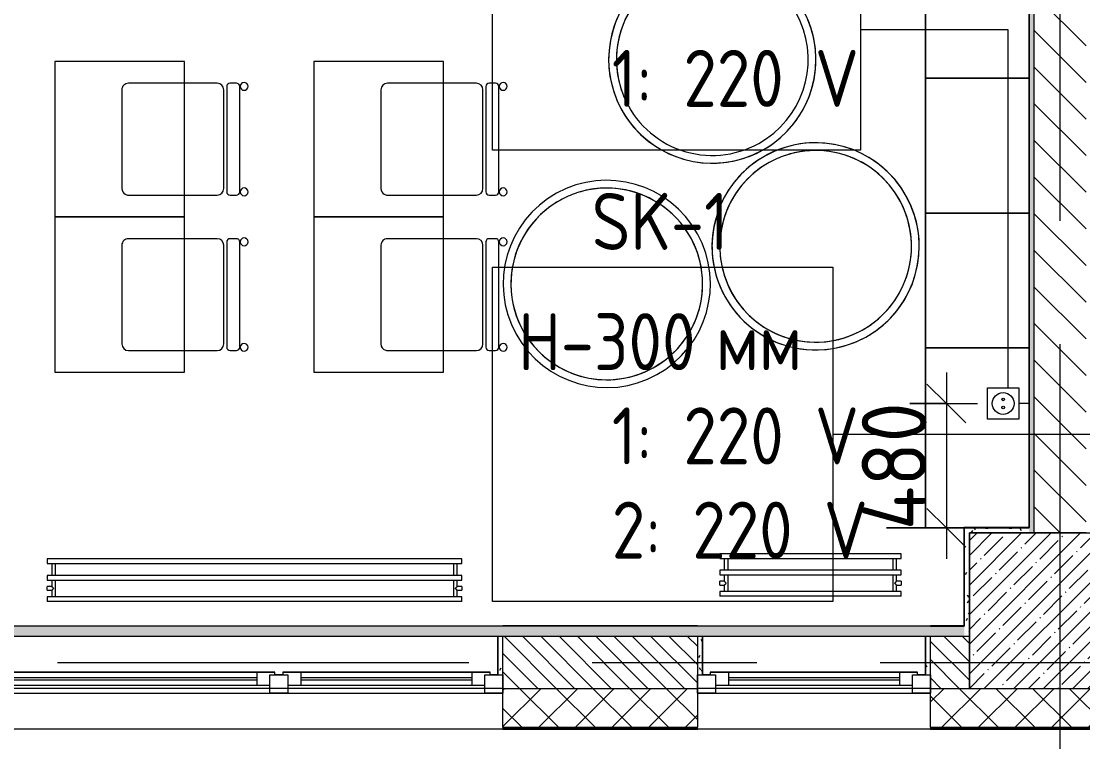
# Model space of a CAD drawing. Header units: millimetres. Extents: x -5714 to 188114, y -8553 to 29000.
# Drawn here: x 8500 to 12597, y -306 to 2475 of the extents above; entities that cross this region are included whole.
import ezdxf

# ---------------------------------------------------------------- set-up
doc = ezdxf.new("R2010")
doc.units = ezdxf.units.MM
doc.linetypes.add('Осевая', pattern=[3175, 635, -476.25, 1587.5, -476.25])
for name, color, linetype, lineweight in [('A-ANNO-DIMS', 7, 'Continuous', 9), ('A-ANNO-DIMS-100', 7, 'Continuous', 9), ('A-DETL-GENF', 7, 'Continuous', 9), ('A-GLAZ', 7, 'Continuous', 9), ('A-GLAZ-1', 7, 'Continuous', 13), ('A-WALL', 7, 'Continuous', 9), ('E-ELEC-FIXT-IDEN', 7, 'Continuous', 9), ('I-WALL', 7, 'Continuous', 9), ('M-EQPM', 7, 'Continuous', 9), ('S-COLS', 7, 'Continuous', 9), ('Оси', 7, 'Continuous', 9), ('Оси-2', 7, 'Осевая', 9), ('Электрические приборы', 7, 'Continuous', 9)]:
    doc.layers.add(name, color=color, linetype=linetype, lineweight=lineweight)
for name, color, linetype, lineweight, true_color in [('A-WALL-1', 7, 'Continuous', 9, 0x3c3c3c), ('A-WALL-FNSH-1', 7, 'Continuous', 9, 0x3c3c3c), ('I-FURN-1', 7, 'Continuous', 9, 0xf0f0f0), ('Оси розеток', 7, 'Continuous', 9, 0xff1e23)]:
    doc.layers.add(name, color=color, linetype=linetype, lineweight=lineweight, true_color=true_color)
doc.styles.add('GOST Common_1', font='GOST_Common.ttf', dxfattribs={"width": 0.9, "height": 220})
doc.styles.add('ISOCPEUR', font='isocpeur.ttf', dxfattribs={"width": 0.9, "height": 250})
doc.dimstyles.new('ISO-2_5_0_9К_БОЛЬШОЙ_1', dxfattribs={"dimscale": 304.8, "dimtxt": 248.995294, "dimasz": 0.492126, "dimexe": 0.393701, "dimexo": 0.984252, "dimgap": 0, "dimtad": 1, "dimdec": 0, "dimrnd": 10, "dimzin": 0, "dimdsep": 46, "dimtxsty": 'ISOCPEUR', "dimblk1": 'OBLIQUE', "dimblk2": 'OBLIQUE', "dimsah": 1, "dimcen": 0.09, "dimdle": 0.393701, "dimazin": 0, "dimtfac": 1, "dimtdec": 4, "dimtix": 1, "dimtmove": 0, "dimatfit": 3, "dimfxl": 1, "dimtvp": 1, "dimtolj": 1, "dimtzin": 0, "dimarcsym": 2})
pattern_1 = [(0, (0, 0), (121.92, 30.48), [10.058, -81.382, 10.058, -81.382, -487.68]), (0, (0, 0), (121.92, 30.48), [-182.88, 10.058, -172.822, 10.058, -81.382, -213.36]), (0, (0, 0), (121.92, 30.48), [-457.2, 10.058, -50.902, 10.058, -142.342]), (120, (45.72, 15.24), (-87.356454, 90.34582), [10.058, -81.382, 10.058, -81.382, -487.68]), (120, (45.72, 15.24), (-87.356454, 90.34582), [-182.88, 10.058, -172.822, 10.058, -81.382, -213.36]), (120, (45.72, 15.24), (-87.356454, 90.34582), [-457.2, 10.058, -50.902, 10.058, -142.342]), (240, (60.96, 76.2), (-34.563546, -120.82582), [10.058, -81.382, 10.058, -81.382, -487.68]), (240, (60.96, 76.2), (-34.563546, -120.82582), [-182.88, 10.058, -172.822, 10.058, -81.382, -213.36]), (240, (60.96, 76.2), (-34.563546, -120.82582), [-457.2, 10.058, -50.902, 10.058, -142.342])]

# ---------------------------------------------------------------- blocks, each defined once
blk = doc.blocks.new('120_Окно_СКБ_2Ст - 120_Окно_СКБ_2Ст 2100х2500 _мал створка СЛЕВА_-22446485-План размещения напольных электротехнических лючков и розеток 3 этажа в осях 1-12')
at = {"layer": 'A-GLAZ'}
for p, q in [((1050, -57), (-1050, -57)), ((-930, -107), (-270, -107)), ((-270, -117), (-930, -117)), ((-100, -107), (930, -107)), ((930, -117), (-100, -117)), ((-1030, -127), (-1000, -127)), ((-200, -127), (-170, -127)), ((1000, -127), (1030, -127))]:
    blk.add_line(p, q, dxfattribs=at)
at = {"layer": 'A-GLAZ-1'}
for p, q in [((-1050, -127), (-1050, -57)), ((-1050, -57), (-980, -57)), ((-980, -57), (-980, -127)), ((-220, -127), (-220, -57)), ((-220, -57), (-150, -57)), ((-150, -57), (-150, -127)), ((980, -127), (980, -57)), ((980, -57), (1050, -57)), ((1050, -57), (1050, -127)), ((-220, -87), (-980, -87)), ((-980, -87), (-980, -127)), ((-930, -137), (-930, -87)), ((-270, -137), (-270, -87)), ((-220, -127), (-220, -87)), ((980, -87), (-150, -87)), ((-150, -87), (-150, -127)), ((-100, -137), (-100, -87)), ((930, -137), (930, -87)), ((980, -127), (980, -87)), ((-980, -127), (-1050, -127)), ((-980, -127), (-1000, -127)), ((-1000, -127), (-1000, -137)), ((-1000, -137), (-200, -137)), ((-200, -137), (-1000, -137)), ((-150, -127), (-220, -127)), ((-200, -127), (-220, -127)), ((-200, -137), (-200, -127)), ((-150, -127), (-170, -127)), ((-170, -127), (-170, -137)), ((-170, -137), (1000, -137)), ((1000, -137), (-170, -137)), ((1050, -127), (980, -127)), ((1000, -127), (980, -127)), ((1000, -137), (1000, -127))]:
    blk.add_line(p, q, dxfattribs=at)
blk = doc.blocks.new('120_Окно_СКБ_1Ст - 120_Окно_СКБ_1Ст 900х2500_h_-22445987-План размещения напольных электротехнических лючков и розеток 3 этажа в осях 1-12')
at = {"layer": 'A-GLAZ'}
for p, q in [((450, -57), (-450, -57)), ((-330, -107), (330, -107)), ((330, -117), (-330, -117)), ((-430, -127), (-400, -127)), ((400, -127), (430, -127))]:
    blk.add_line(p, q, dxfattribs=at)
at = {"layer": 'A-GLAZ-1'}
for p, q in [((-450, -127), (-450, -57)), ((-450, -57), (-380, -57)), ((-380, -57), (-380, -127)), ((380, -127), (380, -57)), ((380, -57), (450, -57)), ((450, -57), (450, -127)), ((380, -87), (-380, -87)), ((-380, -87), (-380, -127)), ((-330, -137), (-330, -87)), ((330, -137), (330, -87)), ((380, -127), (380, -87)), ((-380, -127), (-450, -127)), ((-380, -127), (-400, -127)), ((-400, -127), (-400, -137)), ((-400, -137), (400, -137)), ((400, -137), (-400, -137)), ((450, -127), (380, -127)), ((400, -127), (380, -127)), ((400, -137), (400, -127))]:
    blk.add_line(p, q, dxfattribs=at)
blk = doc.blocks.new('ПУФ - 1_53-25461890-План размещения напольных электротехнических лючков и розеток 3 этажа в осях 1-12')
at = {"layer": 'I-FURN-1'}
for radius, start, end in [(400, 0, 180), (370, 83.8707, 180), (370, 83.8707, 180), (400, 0, 150), (370, 63.5294, 83.8281), (370, 0, 83.8281), (370, 0, 63.5294), (400, 150, 180), (400, 180, 360), (400, 180, 230), (370, 180, 349.4118), (370, 180, 349.4118), (400, 230, 0), (370, 349.5929, 0), (370, 349.5929, 360)]:
    blk.add_arc((0, 0), radius, start, end, dxfattribs=at)
blk = doc.blocks.new('Стол базовый прямоугольный - 1_7а-25476368-План размещения напольных электротехнических лючков и розеток 3 этажа в осях 1-12')
at = {"layer": 'I-FURN-1'}
for p, q in [((250, 300), (-250, 300)), ((-250, 300), (-250, -300)), ((250, -300), (250, 300)), ((-250, -300), (250, -300))]:
    blk.add_line(p, q, dxfattribs=at)
blk = doc.blocks.new('Стул Breuer - 1_9а-V48-План размещения напольных электротехнических лючков и розеток 3 этажа в осях 1-12')
at = {"layer": 'I-FURN-1'}
for p, q in [((-215.9, 215.9), (-215.9, 0)), ((190.5, 241.3), (-190.5, 241.3)), ((215.9, 0), (215.9, 215.9)), ((-215.9, 0), (-215.9, -127)), ((215.9, -127), (215.9, 0)), ((203.2, -163.5), (-203.2, -163.5)), ((-190.5, -152.4), (190.5, -152.4)), ((-215.9, -176.2), (-215.9, -200.8)), ((215.9, -200.8), (215.9, -176.2)), ((-203.2, -213.5), (203.2, -213.5))]:
    blk.add_line(p, q, dxfattribs=at)
for centre, radius, start, end in [((-190.5, 215.9), 25.4, 150, 180), ((-190.5, 215.9), 25.4, 90, 150), ((190.5, 215.9), 25.4, 0, 90), ((-190.5, -127), 25.4, 180, 270), ((-203.2, -176.2), 12.7, 90, 180), ((190.5, -127), 25.4, 270, 360), ((203.2, -176.2), 12.7, 360, 90), ((-203.2, -200.8), 12.7, 180, 270), ((203.2, -200.8), 12.7, 270, 360), ((-203.5, -230.6), 15.1, 360, 180), ((-203.5, -230.6), 15.1, 180, 360), ((203.7, -230.6), 15.1, 360, 180), ((203.7, -230.6), 15.1, 180, 360)]:
    blk.add_arc(centre, radius, start, end, dxfattribs=at)
blk = doc.blocks.new('Стул Breuer - 1_9а-25403171-План размещения напольных электротехнических лючков и розеток 3 этажа в осях 1-12')
at = {"layer": 'I-FURN-1'}
for p, q in [((-215.9, 215.9), (-215.9, 0)), ((190.5, 241.3), (-190.5, 241.3)), ((215.9, 0), (215.9, 215.9)), ((-215.9, 0), (-215.9, -127)), ((215.9, -127), (215.9, 0)), ((203.2, -163.5), (-203.2, -163.5)), ((-190.5, -152.4), (190.5, -152.4)), ((-215.9, -176.2), (-215.9, -200.8)), ((215.9, -200.8), (215.9, -176.2)), ((-203.2, -213.5), (203.2, -213.5))]:
    blk.add_line(p, q, dxfattribs=at)
for centre, radius, start, end in [((-190.5, 215.9), 25.4, 90, 180), ((190.5, 215.9), 25.4, 0, 90), ((-190.5, -127), 25.4, 180, 270), ((-203.2, -176.2), 12.7, 90, 180), ((190.5, -127), 25.4, 270, 360), ((203.2, -176.2), 12.7, 360, 90), ((-203.2, -200.8), 12.7, 180, 270), ((203.2, -200.8), 12.7, 270, 360), ((-203.5, -230.6), 15.1, 360, 180), ((-203.5, -230.6), 15.1, 180, 360), ((203.7, -230.6), 15.1, 360, 180), ((203.7, -230.6), 15.1, 180, 360)]:
    blk.add_arc(centre, radius, start, end, dxfattribs=at)
blk = doc.blocks.new('Стул Breuer - 1_9а-V51-План размещения напольных электротехнических лючков и розеток 3 этажа в осях 1-12')
at = {"layer": 'I-FURN-1'}
for p, q in [((-215.9, 215.9), (-215.9, 0)), ((190.5, 241.3), (-190.5, 241.3)), ((215.9, 0), (215.9, 215.9)), ((-215.9, 0), (-215.9, -127)), ((215.9, -127), (215.9, 0)), ((203.2, -163.5), (-203.2, -163.5)), ((-190.5, -152.4), (190.5, -152.4)), ((-215.9, -176.2), (-215.9, -200.8)), ((215.9, -200.8), (215.9, -176.2)), ((-203.2, -213.5), (203.2, -213.5))]:
    blk.add_line(p, q, dxfattribs=at)
for centre, radius, start, end in [((-190.5, 215.9), 25.4, 165, 180), ((-190.5, 215.9), 25.4, 150, 165), ((-190.5, 215.9), 25.4, 90, 150), ((190.5, 215.9), 25.4, 0, 90), ((-190.5, -127), 25.4, 180, 270), ((-203.2, -176.2), 12.7, 90, 180), ((190.5, -127), 25.4, 270, 360), ((203.2, -176.2), 12.7, 360, 90), ((-203.2, -200.8), 12.7, 180, 270), ((203.2, -200.8), 12.7, 270, 360), ((-203.5, -230.6), 15.1, 360, 180), ((-203.5, -230.6), 15.1, 180, 360), ((203.7, -230.6), 15.1, 360, 180), ((203.7, -230.6), 15.1, 180, 360)]:
    blk.add_arc(centre, radius, start, end, dxfattribs=at)
blk = doc.blocks.new('Стул Breuer - 1_9а-V50-План размещения напольных электротехнических лючков и розеток 3 этажа в осях 1-12')
at = {"layer": 'I-FURN-1'}
for p, q in [((-215.9, 215.9), (-215.9, 0)), ((190.5, 241.3), (-190.5, 241.3)), ((215.9, 0), (215.9, 215.9)), ((-215.9, 0), (-215.9, -127)), ((215.9, -127), (215.9, 0)), ((203.2, -163.5), (-203.2, -163.5)), ((-190.5, -152.4), (190.5, -152.4)), ((-215.9, -176.2), (-215.9, -200.8)), ((215.9, -200.8), (215.9, -176.2)), ((-203.2, -213.5), (203.2, -213.5))]:
    blk.add_line(p, q, dxfattribs=at)
for centre, radius, start, end in [((-190.5, 215.9), 25.4, 165, 180), ((-190.5, 215.9), 25.4, 90, 165), ((190.5, 215.9), 25.4, 0, 90), ((-190.5, -127), 25.4, 180, 270), ((-203.2, -176.2), 12.7, 90, 180), ((190.5, -127), 25.4, 270, 360), ((203.2, -176.2), 12.7, 360, 90), ((-203.2, -200.8), 12.7, 180, 270), ((203.2, -200.8), 12.7, 270, 360), ((-203.5, -230.6), 15.1, 360, 180), ((-203.5, -230.6), 15.1, 180, 360), ((203.7, -230.6), 15.1, 360, 180), ((203.7, -230.6), 15.1, 180, 360)]:
    blk.add_arc(centre, radius, start, end, dxfattribs=at)
blk = doc.blocks.new('ПУФ - 1_53-V53-План размещения напольных электротехнических лючков и розеток 3 этажа в осях 1-12')
at = {"layer": 'I-FURN-1'}
for radius, start, end in [(400, 0, 180), (400, 70, 180), (370, 84.7059, 180), (370, 0, 180), (400, 30, 70), (370, 0, 84.7059), (400, 0, 30), (400, 180, 360), (400, 180, 190), (370, 180, 211.7647), (370, 180, 349.4118), (370, 349.5929, 0), (400, 350, 0), (370, 349.5929, 360), (400, 190, 350), (370, 254.1176, 349.4118), (370, 211.7647, 254.1176)]:
    blk.add_arc((0, 0), radius, start, end, dxfattribs=at)
blk = doc.blocks.new('ПУФ - 1_53-V54-План размещения напольных электротехнических лючков и розеток 3 этажа в осях 1-12')
at = {"layer": 'I-FURN-1'}
for radius, start, end in [(400, 0, 180), (400, 0, 180), (370, 21.1765, 180), (370, 0, 116.4706), (370, 116.4706, 158.8235), (370, 158.8235, 180), (370, 0, 21.1765), (400, 180, 360), (400, 180, 0), (370, 180, 222.3529), (370, 180, 254.1176), (370, 349.5929, 0), (370, 349.5929, 360), (370, 254.1176, 349.4118), (370, 338.8235, 349.4118), (370, 222.3529, 338.8235)]:
    blk.add_arc((0, 0), radius, start, end, dxfattribs=at)
blk = doc.blocks.new('Блок Розеток и Выключателей - Блок Розеток и Выключателей_SK1-27362739-План размещения напольных электротехнических лючков и розеток 3 этажа в осях 1-12')
at = {"layer": 'A-DETL-GENF'}
for p, q in [((-60, -40), (60, -40)), ((-60, -160), (-60, -40)), ((60, -40), (60, -160)), ((60, -160), (-60, -160))]:
    blk.add_line(p, q, dxfattribs=at)
for centre, radius in [((0, -100), 42), ((-15.6, -100), 4.8), ((15.6, -100), 4.8)]:
    blk.add_circle(centre, radius, dxfattribs=at)
at = {"layer": 'Оси розеток'}
blk.add_line((0, 0), (0, -40), dxfattribs=at)
blk = doc.blocks.new('radiator_prado_classic_z_tip_30_po exemplyaru - Classic Z Тип 30-500-30677899-План размещения напольных электротехнических лючков и розеток 3 этажа в осях 1-12')
at = {"layer": 'M-EQPM'}
for p, q in [((0, 228), (0, 210)), ((1600, 228), (0, 228)), ((0, 210), (1600, 210)), ((17.5, 210), (17.5, 164)), ((32.5, 164), (32.5, 210)), ((1567.5, 210), (1567.5, 164)), ((1582.5, 164), (1582.5, 210)), ((1600, 210), (1600, 228)), ((1600, 164), (0, 164)), ((0, 164), (0, 146)), ((1600, 146), (1600, 164)), ((0, 146), (1600, 146)), ((17.5, 146), (17.5, 121.5)), ((32.5, 82), (32.5, 146)), ((1567.5, 146), (1567.5, 82)), ((1582.5, 121.5), (1582.5, 146)), ((17.5, 121.5), (0, 121.5)), ((17.5, 121.5), (0, 121.5)), ((0, 121.5), (0, 121.2)), ((0, 106.5), (0, 121.5)), ((0, 121.2), (0, 121.2)), ((0, 106.8), (0, 106.5)), ((0, 106.8), (0, 106.8)), ((0, 106.5), (17.5, 106.5)), ((0, 106.5), (17.5, 106.5)), ((1600, 82), (0, 82)), ((0, 82), (0, 64)), ((17.5, 106.5), (17.5, 82)), ((1600, 121.5), (1582.5, 121.5)), ((1600, 121.5), (1582.5, 121.5)), ((1582.5, 82), (1582.5, 106.5)), ((1582.5, 106.5), (1600, 106.5)), ((1582.5, 106.5), (1600, 106.5)), ((1600, 121.5), (1600, 106.5)), ((1600, 121.2), (1600, 121.5)), ((1600, 121.5), (1600, 121.2)), ((1600, 121.2), (1600, 121.5)), ((1600, 106.5), (1600, 106.8)), ((1600, 106.8), (1600, 106.5)), ((1600, 106.5), (1600, 106.8)), ((1600, 64), (1600, 82)), ((1600, 64), (0, 64))]:
    blk.add_line(p, q, dxfattribs=at)
for points, knots in [([(25, 114), (24.5, 114.5), (23.6, 115.4), (22.4, 116.6), (21.6, 117.4), (21.1, 117.9), (20.8, 118.2), (20.5, 118.5), (20.2, 118.8), (19.8, 119.1), (19.6, 119.4), (19.3, 119.7), (19, 120), (18.7, 120.3), (18.5, 120.5), (18.3, 120.7), (18.1, 120.9), (17.9, 121.1), (17.8, 121.2), (17.7, 121.3), (17.5, 121.5), (17.5, 121.5), (17.5, 121.5)], [0, 0, 0, 0, 0.142857, 0.285714, 0.357143, 0.392857, 0.428571, 0.464286, 0.5, 0.535714, 0.571429, 0.607143, 0.642857, 0.678571, 0.714286, 0.75, 0.785714, 0.821429, 0.857143, 0.892857, 0.928571, 1, 1, 1, 1]), ([(17.5, 106.5), (17.5, 106.5), (17.5, 106.5), (17.7, 106.7), (17.8, 106.8), (17.9, 106.9), (18.1, 107.1), (18.3, 107.3), (18.5, 107.5), (18.7, 107.7), (19, 108), (19.3, 108.3), (19.6, 108.6), (19.8, 108.9), (20.3, 109.3), (20.7, 109.7), (21.1, 110.1), (21.6, 110.6), (22.4, 111.4), (23.6, 112.6), (24.5, 113.5), (25, 114)], [0, 0, 0, 0, 0.071429, 0.107143, 0.142857, 0.178571, 0.214286, 0.25, 0.285714, 0.321429, 0.357143, 0.392857, 0.428571, 0.464286, 0.5, 0.571429, 0.607143, 0.642857, 0.714286, 0.857143, 1, 1, 1, 1]), ([(1575, 114), (1575.5, 114.5), (1576.4, 115.4), (1577.6, 116.6), (1578.4, 117.4), (1578.9, 117.9), (1579.2, 118.2), (1579.5, 118.5), (1579.8, 118.8), (1580.1, 119.2), (1580.4, 119.4), (1580.7, 119.7), (1581, 120), (1581.3, 120.3), (1581.5, 120.5), (1581.7, 120.7), (1581.9, 120.9), (1582.1, 121.1), (1582.2, 121.2), (1582.3, 121.3), (1582.5, 121.5), (1582.5, 121.5), (1582.5, 121.5)], [0, 0, 0, 0, 0.142857, 0.285714, 0.357143, 0.392857, 0.428571, 0.464286, 0.5, 0.535714, 0.571429, 0.607143, 0.642857, 0.678571, 0.714286, 0.75, 0.785714, 0.821429, 0.857143, 0.892857, 0.928571, 1, 1, 1, 1]), ([(1582.5, 106.5), (1582.5, 106.5), (1582.5, 106.5), (1582.3, 106.7), (1582.2, 106.8), (1582.1, 106.9), (1581.9, 107.1), (1581.7, 107.3), (1581.5, 107.5), (1581.3, 107.7), (1581, 108), (1580.7, 108.3), (1580.4, 108.6), (1580.1, 108.8), (1579.7, 109.3), (1579.3, 109.7), (1578.9, 110.1), (1578.4, 110.6), (1577.6, 111.4), (1576.4, 112.6), (1575.5, 113.5), (1575, 114)], [0, 0, 0, 0, 0.071429, 0.107143, 0.142857, 0.178571, 0.214286, 0.25, 0.285714, 0.321429, 0.357143, 0.392857, 0.428571, 0.464286, 0.5, 0.571429, 0.607143, 0.642857, 0.714286, 0.857143, 1, 1, 1, 1])]:
    blk.add_open_spline(points, degree=3, knots=knots, dxfattribs=at)
blk = doc.blocks.new('radiator_prado_classic_z_tip_30_po exemplyaru - Classic Z Тип 30-500-30677900-План размещения напольных электротехнических лючков и розеток 3 этажа в осях 1-12')
at = {"layer": 'M-EQPM'}
for p, q in [((0, 228), (0, 210)), ((700, 228), (0, 228)), ((0, 210), (700, 210)), ((17.5, 210), (17.5, 164)), ((32.5, 164), (32.5, 210)), ((667.5, 210), (667.5, 164)), ((682.5, 164), (682.5, 210)), ((700, 210), (700, 228)), ((700, 164), (0, 164)), ((0, 164), (0, 146)), ((700, 146), (700, 164)), ((0, 146), (700, 146)), ((17.5, 146), (17.5, 121.5)), ((32.5, 82), (32.5, 146)), ((667.5, 146), (667.5, 82)), ((682.5, 121.5), (682.5, 146)), ((17.5, 121.5), (0, 121.5)), ((17.5, 121.5), (0, 121.5)), ((0, 121.5), (0, 121.2)), ((0, 106.5), (0, 121.5)), ((0, 121.2), (0, 121.2)), ((0, 106.8), (0, 106.5)), ((0, 106.8), (0, 106.8)), ((0, 106.5), (17.5, 106.5)), ((0, 106.5), (17.5, 106.5)), ((700, 82), (0, 82)), ((0, 82), (0, 64)), ((17.5, 106.5), (17.5, 82)), ((700, 121.5), (682.5, 121.5)), ((700, 121.5), (682.5, 121.5)), ((682.5, 82), (682.5, 106.5)), ((682.5, 106.5), (700, 106.5)), ((682.5, 106.5), (700, 106.5)), ((700, 121.5), (700, 106.5)), ((700, 121.2), (700, 121.5)), ((700, 121.5), (700, 121.2)), ((700, 121.2), (700, 121.5)), ((700, 106.5), (700, 106.8)), ((700, 106.8), (700, 106.5)), ((700, 106.5), (700, 106.8)), ((700, 64), (700, 82)), ((700, 64), (0, 64))]:
    blk.add_line(p, q, dxfattribs=at)
for points, knots in [([(25, 114), (24.5, 114.5), (23.6, 115.4), (22.4, 116.6), (21.6, 117.4), (21.1, 117.9), (20.8, 118.2), (20.5, 118.5), (20.2, 118.8), (19.8, 119.1), (19.6, 119.4), (19.3, 119.7), (19, 120), (18.7, 120.3), (18.5, 120.5), (18.3, 120.7), (18.1, 120.9), (17.9, 121.1), (17.8, 121.2), (17.7, 121.3), (17.5, 121.5), (17.5, 121.5), (17.5, 121.5)], [0, 0, 0, 0, 0.142857, 0.285714, 0.357143, 0.392857, 0.428571, 0.464286, 0.5, 0.535714, 0.571429, 0.607143, 0.642857, 0.678571, 0.714286, 0.75, 0.785714, 0.821429, 0.857143, 0.892857, 0.928571, 1, 1, 1, 1]), ([(17.5, 106.5), (17.5, 106.5), (17.5, 106.5), (17.7, 106.7), (17.8, 106.8), (17.9, 106.9), (18.1, 107.1), (18.3, 107.3), (18.5, 107.5), (18.7, 107.7), (19, 108), (19.3, 108.3), (19.6, 108.6), (19.8, 108.9), (20.3, 109.3), (20.7, 109.7), (21.1, 110.1), (21.6, 110.6), (22.4, 111.4), (23.6, 112.6), (24.5, 113.5), (25, 114)], [0, 0, 0, 0, 0.071429, 0.107143, 0.142857, 0.178571, 0.214286, 0.25, 0.285714, 0.321429, 0.357143, 0.392857, 0.428571, 0.464286, 0.5, 0.571429, 0.607143, 0.642857, 0.714286, 0.857143, 1, 1, 1, 1]), ([(675, 114), (675.5, 114.5), (676.4, 115.4), (677.6, 116.6), (678.4, 117.4), (678.9, 117.9), (679.2, 118.2), (679.5, 118.5), (679.8, 118.8), (680.1, 119.2), (680.4, 119.4), (680.7, 119.7), (681, 120), (681.3, 120.3), (681.5, 120.5), (681.7, 120.7), (681.9, 120.9), (682.1, 121.1), (682.2, 121.2), (682.3, 121.3), (682.5, 121.5), (682.5, 121.5), (682.5, 121.5)], [0, 0, 0, 0, 0.142857, 0.285714, 0.357143, 0.392857, 0.428571, 0.464286, 0.5, 0.535714, 0.571429, 0.607143, 0.642857, 0.678571, 0.714286, 0.75, 0.785714, 0.821429, 0.857143, 0.892857, 0.928571, 1, 1, 1, 1]), ([(682.5, 106.5), (682.5, 106.5), (682.5, 106.5), (682.3, 106.7), (682.2, 106.8), (682.1, 106.9), (681.9, 107.1), (681.7, 107.3), (681.5, 107.5), (681.3, 107.7), (681, 108), (680.7, 108.3), (680.4, 108.6), (680.1, 108.8), (679.7, 109.3), (679.3, 109.7), (678.9, 110.1), (678.4, 110.6), (677.6, 111.4), (676.4, 112.6), (675.5, 113.5), (675, 114)], [0, 0, 0, 0, 0.071429, 0.107143, 0.142857, 0.178571, 0.214286, 0.25, 0.285714, 0.321429, 0.357143, 0.392857, 0.428571, 0.464286, 0.5, 0.571429, 0.607143, 0.642857, 0.714286, 0.857143, 1, 1, 1, 1])]:
    blk.add_open_spline(points, degree=3, knots=knots, dxfattribs=at)
blk = doc.blocks.new('шкаф 1_112 - шкаф 1_112-31117176-План размещения напольных электротехнических лючков и розеток 3 этажа в осях 1-12')
at = {"layer": 'I-FURN-1'}
for p, q in [((-400, 6070), (-400, 0)), ((0, 1), (0, 6070)), ((-400, 2255), (-400, 1735)), ((-400, 1735), (-400, 2255)), ((0, 1735), (0, 2255)), ((0, 2255), (0, 1735)), ((0, 1735), (-400, 1735)), ((-400, 1735), (0, 1735)), ((0, 1735), (-400, 1735)), ((0, 1735), (-400, 1735)), ((-400, 1735), (-400, 1215)), ((-400, 1215), (-400, 1735)), ((-400, 1735), (0, 1735)), ((0, 1215), (0, 1735)), ((0, 1735), (0, 1215)), ((0, 1215), (-400, 1215)), ((0, 1215), (-400, 1215)), ((-400, 1215), (-400, 695)), ((-400, 695), (-400, 1215)), ((-400, 1215), (0, 1215)), ((-400, 1215), (0, 1215)), ((0, 1215), (-400, 1215)), ((0, 695), (0, 1215)), ((0, 1215), (0, 695)), ((0, 695), (-400, 695)), ((-400, 695), (0, 695)), ((0, 695), (-400, 695)), ((0, 695), (-400, 695)), ((-400, 695), (-400, 0)), ((-400, 0), (-400, 695)), ((-400, 695), (0, 695)), ((0, 0), (0, 695)), ((0, 695), (0, 1)), ((-400, 0), (-250, 0)), ((-400, 0), (0, 0)), ((-250, 0), (-400, 0)), ((-250, 0), (0, 0)), ((0, 0), (-250, 0))]:
    blk.add_line(p, q, dxfattribs=at)
blk = doc.blocks.new('DIMBLOCK4-План размещения напольных электротехнических лючков и розеток 3 этажа в осях 1-12')
at = {"layer": 'A-ANNO-DIMS-100'}
for p, q in [((12071.2, 1119.8), (12071.2, 400)), ((11930.1, 999.8), (12191.2, 999.8)), ((12071.2, 999.8), (11930.1, 999.8)), ((11839.5, 520), (12191.2, 520)), ((12071.2, 520), (11839.5, 520))]:
    blk.add_line(p, q, dxfattribs=at)
at = {"layer": 'A-ANNO-DIMS-100', "lineweight": 20}
for p, q in [((12071.2, 999.8), (11996.2, 1074.8)), ((12071.2, 999.8), (12146.2, 924.8)), ((12071.2, 520), (11996.2, 595)), ((12071.2, 520), (12146.2, 445))]:
    blk.add_line(p, q, dxfattribs=at)
at = {"layer": 'A-ANNO-DIMS-100', "color": 0, "insert": (11744.6, 510.9), "char_height": 250, "width": 597.589, "attachment_point": 1, "rotation": 90, "line_spacing_factor": 1.149209, "style": 'ISOCPEUR'}
blk.add_mtext('480', dxfattribs=at)
blk = doc.blocks.new('_Oblique')
at = {"color": 0, "linetype": 'ByBlock', "lineweight": -2}
blk.add_line((-0.5, -0.5), (0.5, 0.5), dxfattribs=at)

msp = doc.modelspace()

# ---------------------------------------------------------------- hatches: boundary and pattern name
at = {"layer": 'A-WALL'}
h = msp.add_hatch(dxfattribs=at)
h.set_pattern_fill('FP_7', color=256, style=0, pattern_type=2)
h.set_pattern_definition([(135, (0, 0), (-35.35534, -35.35534), [])])
h.paths.add_polyline_path([(37423, -100), (37990, -100), (37990, 100), (37423, 100)])
h.paths.add_polyline_path([(36523, -100), (36523, 100), (35970, 100), (35970, -100), (36067.3, -100)])
h.paths.add_polyline_path([(33870, -100), (33870, 100), (33610, 100), (33610, -100)])
h.paths.add_polyline_path([(32110, -100), (32110, 100), (30882.8, 100), (30882.8, -100), (32028.8, -100)])
h.paths.add_polyline_path([(29982.8, -100), (29982.8, 100), (29809.7, 100), (29809.7, -100)])
h.paths.add_polyline_path([(26160, -100), (26409.7, -100), (26409.7, 100), (26160, 100), (26160, -41.2)])
h.paths.add_polyline_path([(25298.1, -100), (25560, -100), (25560, 100), (24810, 100), (24810, -100)])
h.paths.add_polyline_path([(22710, -100), (22710, 100), (22510, 100), (22510, -100), (22605.8, -100)])
h.paths.add_polyline_path([(20710, -100), (20710, 100), (19360, 100), (19360, -100), (19913.5, -100)])
h.paths.add_polyline_path([(21910, -100), (21910, 100), (21610, 100), (21610, -100)])
h.paths.add_polyline_path([(16510, -100), (17260, -100), (17260, 100), (16510, 100)])
h.paths.add_polyline_path([(15610, -100), (15610, 100), (14860, 100), (14860, -100)])
h.paths.add_polyline_path([(12010, -100), (12160, -100), (12160, 100), (12010, 100)])
h.paths.add_polyline_path([(11110, -100), (11110, 100), (10359.7, 100), (10359.7, -100)])
h.paths.add_polyline_path([(7660, -100), (7660, 100), (6830, 100), (6830, -100)])
h = msp.add_hatch(dxfattribs=at)
h.set_pattern_fill('FP_9', color=256, style=0, pattern_type=2)
h.set_pattern_definition([(45, (0, 0), (-70.71068, 70.71068), []), (135, (0, 0), (-70.71068, -70.71068), [])])
h.paths.add_polyline_path([(37990, -250), (38282.7, -250), (38282.7, -100), (37423, -100), (37423, -250)])
h.paths.add_polyline_path([(36067.3, -250), (36523, -250), (36523, -100), (35970, -100), (35970, -250)])
h.paths.add_polyline_path([(33870, -250), (33870, -100), (33010, -100), (33010, -250), (33610, -250)])
h.paths.add_polyline_path([(32110, -250), (32110, -100), (30882.8, -100), (30882.8, -250), (32028.8, -250)])
h.paths.add_polyline_path([(29809.7, -250), (29982.8, -250), (29982.8, -100), (29209.7, -100), (29209.7, -250)])
h.paths.add_polyline_path([(26160, -250), (26409.7, -250), (26409.7, -100), (24810, -100), (24810, -250), (25560, -250)])
h.paths.add_polyline_path([(22710, -250), (22710, -100), (21610, -100), (21610, -250), (22605.8, -250)])
h.paths.add_polyline_path([(20710, -250), (20710, -100), (19360, -100), (19360, -250), (19913.5, -250)])
h.paths.add_polyline_path([(15610, -250), (15610, -100), (14860, -100), (14860, -250)])
h.paths.add_polyline_path([(17221.2, -250), (17260, -250), (17260, -100), (16510, -100), (16510, -250)])
h.paths.add_polyline_path([(12760, -250), (12760, -100), (12010, -100), (12010, -250)])
h.paths.add_polyline_path([(10359.7, -250), (11110, -250), (11110, -100), (10359.7, -100)])
h.paths.add_polyline_path([(8259.7, -250), (8259.7, -100), (6830, -100), (6830, -250)])
h.paths.add_polyline_path([(3730, -250), (3730, -100), (-260, -100), (-260, -250), (1067.4, -250)])
at = {"layer": 'I-WALL'}
h = msp.add_hatch(dxfattribs=at)
h.set_pattern_fill('FP_8', color=256, style=0, pattern_type=2)
h.set_pattern_definition([(135, (0, 0), (-70.7107, -70.7107), [])])
h.paths.add_polyline_path([(12509.7, 500), (12610, 500), (12610, 7300), (12410, 7300), (12410, 500)])
h = msp.add_hatch(dxfattribs=at)
h.set_pattern_fill('FP_35', color=256, style=0, pattern_type=2)
h.set_pattern_definition(pattern_1)
h.paths.add_polyline_path([(12390, 500), (12410, 500), (12410, 7050), (12390, 7050), (12390, 520)])
h = msp.add_hatch(dxfattribs=at)
h.set_pattern_fill('FP_35', color=256, style=0, pattern_type=2)
h.set_pattern_definition(pattern_1)
h.paths.add_polyline_path([(12160, 500), (12390, 500), (12390, 520), (12140, 520), (12140, 500)])
h = msp.add_hatch(dxfattribs=at)
h.set_pattern_fill('FP_35', color=256, style=0, pattern_type=2)
h.set_pattern_definition(pattern_1)
h.paths.add_polyline_path([(12160, 100), (12160, 500), (12140, 500), (12140, 100)])
h = msp.add_hatch(dxfattribs=at)
h.set_pattern_fill('FP_35', color=256, style=0, pattern_type=2)
h.set_pattern_definition(pattern_1)
h.paths.add_polyline_path([(12010, 100), (12140, 100), (12140, 140), (8260, 140), (8260, 100), (11836.6, 100)])
h = msp.add_hatch(dxfattribs=at)
h.set_pattern_fill('FP_35', color=256, style=0, pattern_type=2)
h.set_pattern_definition(pattern_1)
h.paths.add_polyline_path([(10359.7, -48), (10359.7, 100), (10339.7, 100), (10339.7, -48)])
h = msp.add_hatch(dxfattribs=at)
h.set_pattern_fill('FP_35', color=256, style=0, pattern_type=2)
h.set_pattern_definition(pattern_1)
h.paths.add_polyline_path([(11130, -48), (11130, 100), (11110, 100), (11110, -48)])
h = msp.add_hatch(dxfattribs=at)
h.set_pattern_fill('FP_35', color=256, style=0, pattern_type=2)
h.set_pattern_definition(pattern_1)
h.paths.add_polyline_path([(12010, -48), (12010, 100), (11990, 100), (11990, -48)])
at = {"layer": 'S-COLS'}
h = msp.add_hatch(dxfattribs=at)
h.set_pattern_fill('FP_10', color=256, style=0, pattern_type=2)
h.set_pattern_definition([(45, (0, 0), (-57.02463, 57.02463), []), (45, (57.025, 0), (-57.02463, 57.02463), [100.806, -20.161, 3.353, -16.808])])
h.paths.add_polyline_path([(12160, -100), (12760, -100), (12760, 500), (12160, 500), (12160, 100)])

# ---------------------------------------------------------------- linework, layer by layer
at = {"layer": 'A-WALL'}
for p, q in [((12410, 500), (12410, 7300)), ((12390, 520), (12390, 7050)), ((12390, 520), (12140, 520)), ((12160, 500), (12760, 500)), ((10359.7, -100), (11110, -100)), ((12010, -100), (21910, -100)), ((10359.7, -258), (8259.7, -258)), ((10359.7, -250), (11110, -250)), ((10359.7, -253), (11110, -253)), ((12010, -258), (11110, -258)), ((12010, -250), (12760, -250)), ((12010, -253), (12760, -253))]:
    msp.add_line(p, q, dxfattribs=at)
at = {"layer": 'A-WALL-1'}
for p, q in [((12140, 520), (12140, 140)), ((12160, -100), (12160, 500)), ((12010, 140), (8280, 140)), ((12160, 100), (8259.7, 100)), ((10339.7, 100), (10339.7, -48)), ((10359.7, -250), (10359.7, 100)), ((11110, 100), (11110, -250)), ((11130, -48), (11130, 100)), ((11990, 100), (11990, -48)), ((12010, -250), (12010, 100)), ((10339.7, -48), (10359.7, -48)), ((11110, -48), (11130, -48)), ((11990, -48), (12010, -48))]:
    msp.add_line(p, q, dxfattribs=at)
at = {"layer": 'A-WALL-FNSH-1'}
for p, q in [((12389, 7049), (12389, 521.7)), ((12389, 521), (12138.5, 521)), ((12138.5, 520), (12138.5, 141)), ((12139.5, 141), (12139.5, 520)), ((12139.5, 520), (12140, 520)), ((11110, 141), (10359.7, 141)), ((10359.7, 141), (10359.7, 140)), ((11110, 140), (11110, 141)), ((12138.5, 141), (12010, 141)), ((12010, 141), (12010, 140)), ((12010, 140), (12140, 140)), ((12140, 141), (12139.5, 141)), ((10338.7, 100), (10338.7, -48)), ((11131, -48), (11131, 100)), ((11989, 100), (11989, -48)), ((10338.7, -48), (10339.7, -48)), ((11130, -48), (11131, -48)), ((11989, -48), (11990, -48)), ((10359.7, -250), (10359.7, -258)), ((10359.7, -258), (11110, -258)), ((11110, -258), (11110, -250)), ((12010, -250), (12010, -258)), ((12010, -258), (12760, -258))]:
    msp.add_line(p, q, dxfattribs=at)
at = {"layer": 'E-ELEC-FIXT-IDEN'}
for p, q in [((12310.1, 2442.2), (11739.6, 2442.2)), ((12310.1, 1059.8), (12310.1, 2442.2)), ((12630, 880.2), (11632.5, 880.7))]:
    msp.add_line(p, q, dxfattribs=at)
at = {"layer": 'E-ELEC-FIXT-IDEN', "flags": 128}
for points in [[(10319.2, 2906.2), (11739.6, 2906.2), (11739.6, 1978.2), (10319.2, 1978.2)], [(10319.2, 1526.2), (11632.5, 1526.2), (11632.5, 235.2), (10319.2, 235.2)]]:
    msp.add_lwpolyline(points, close=True, dxfattribs=at)
at = {"layer": 'I-WALL'}
for p, q in [((8280, 141), (10359.7, 141)), ((11110, 141), (12010, 141)), ((10359.7, -100), (8260, -100)), ((12010, -100), (11110, -100))]:
    msp.add_line(p, q, dxfattribs=at)
at = {"layer": 'S-COLS'}
for p, q in [((12410, 500), (12160, 500)), ((12160, 500), (12160, 100)), ((12610, 500), (12410, 500)), ((12160, 100), (12160, -100)), ((12160, -100), (12760, -100))]:
    msp.add_line(p, q, dxfattribs=at)
at = {"layer": 'Оси'}
msp.add_line((12510, -1906.3), (12510, 593.7), dxfattribs=at)
at = {"layer": 'Оси-2'}
for p, q in [((12510, 593.7), (12510, 24898.1)), ((-1995.5, 0), (36260, 0))]:
    msp.add_line(p, q, dxfattribs=at)

# ---------------------------------------------------------------- block references
at = {"layer": 'A-GLAZ', "rotation": 180}
for name, p in [('120_Окно_СКБ_2Ст - 120_Окно_СКБ_2Ст 2100х2500 _мал створка СЛЕВА_-22446485-План размещения напольных электротехнических лючков и розеток 3 этажа в осях 1-12', (9309.7, -175)), ('120_Окно_СКБ_1Ст - 120_Окно_СКБ_1Ст 900х2500_h_-22445987-План размещения напольных электротехнических лючков и розеток 3 этажа в осях 1-12', (11560, -175))]:
    msp.add_blockref(name, p, dxfattribs=at)
at = {"layer": 'I-FURN-1'}
for name, p in [('шкаф 1_112 - шкаф 1_112-31117176-План размещения напольных электротехнических лючков и розеток 3 этажа в осях 1-12', (12390, 520)), ('Стол базовый прямоугольный - 1_7а-25476368-План размещения напольных электротехнических лючков и розеток 3 этажа в осях 1-12', (8880, 2020.1)), ('Стол базовый прямоугольный - 1_7а-25476368-План размещения напольных электротехнических лючков и розеток 3 этажа в осях 1-12', (9880, 2020.1)), ('Стол базовый прямоугольный - 1_7а-25476368-План размещения напольных электротехнических лючков и розеток 3 этажа в осях 1-12', (8880, 1420.1)), ('Стол базовый прямоугольный - 1_7а-25476368-План размещения напольных электротехнических лючков и розеток 3 этажа в осях 1-12', (9880, 1420.1))]:
    msp.add_blockref(name, p, dxfattribs=at)
for name, p, rotation in [('ПУФ - 1_53-25461890-План размещения напольных электротехнических лючков и розеток 3 этажа в осях 1-12', (11167.6, 2327.3), 118.9499011641568), ('Стул Breuer - 1_9а-V48-План размещения напольных электротехнических лючков и розеток 3 этажа в осях 1-12', (9130, 2020.1), 89.99999999999959), ('Стул Breuer - 1_9а-V51-План размещения напольных электротехнических лючков и розеток 3 этажа в осях 1-12', (10130, 2020.1), 89.99999999999959), ('ПУФ - 1_53-V53-План размещения напольных электротехнических лючков и розеток 3 этажа в осях 1-12', (11566.4, 1606.4), 118.9499011641568), ('ПУФ - 1_53-V54-План размещения напольных электротехнических лючков и розеток 3 этажа в осях 1-12', (10760.3, 1461.3), 118.9499011641568), ('Стул Breuer - 1_9а-25403171-План размещения напольных электротехнических лючков и розеток 3 этажа в осях 1-12', (9130, 1420.1), 89.99999999999959), ('Стул Breuer - 1_9а-V50-План размещения напольных электротехнических лючков и розеток 3 этажа в осях 1-12', (10130, 1420.1), 89.99999999999959)]:
    msp.add_blockref(name, p, dxfattribs=dict(at, rotation=rotation))
at = {"layer": 'M-EQPM'}
for name, p in [('radiator_prado_classic_z_tip_30_po exemplyaru - Classic Z Тип 30-500-30677900-План размещения напольных электротехнических лючков и розеток 3 этажа в осях 1-12', (11196.4, 192)), ('radiator_prado_classic_z_tip_30_po exemplyaru - Classic Z Тип 30-500-30677899-План размещения напольных электротехнических лючков и розеток 3 этажа в осях 1-12', (8600.7, 172))]:
    msp.add_blockref(name, p, dxfattribs=at)
at = {"layer": 'Электрические приборы', "rotation": 269.9999999999997}
msp.add_blockref('Блок Розеток и Выключателей - Блок Розеток и Выключателей_SK1-27362739-План размещения напольных электротехнических лючков и розеток 3 этажа в осях 1-12', (12390.1, 999.8), dxfattribs=at)

# ---------------------------------------------------------------- texts
at = {"layer": 'E-ELEC-FIXT-IDEN', "char_height": 220, "attachment_point": 1, "style": 'GOST Common_1'}
for s, insert, width in [('   1: 220 V', (10419.2, 2364.8), 1291.519), ('SK-1', (10702.3, 1812.5), 656.582), ('H-300 ', (10419.2, 1348.5), 923.544), ('мм', (11181.2, 1348.5), 375.19), ('   1: 220 V', (10419.2, 984.7), 1291.519), ('   2: 220 V', (10419.2, 620.9), 1342.025)]:
    msp.add_mtext(s, dxfattribs=dict(at, insert=insert, width=width))

# ---------------------------------------------------------------- dimensions: what is measured, and where the dimension line sits
at = {"layer": 'A-ANNO-DIMS'}
dim = msp.add_linear_dim(base=(12071.2, 520), p1=(12230.1, 999.8), p2=(12139.5, 520), angle=90, dimstyle='ISO-2_5_0_9К_БОЛЬШОЙ_1', override={"dimpost": '<>', "dimfxl": 488.304536}, dxfattribs=at)
dim.commit()
dim.dimension.update_dxf_attribs({"geometry": 'DIMBLOCK4-План размещения напольных электротехнических лючков и розеток 3 этажа в осях 1-12', "text_midpoint": (11946.2, 759.9)})

doc.saveas('drawing.dxf')
